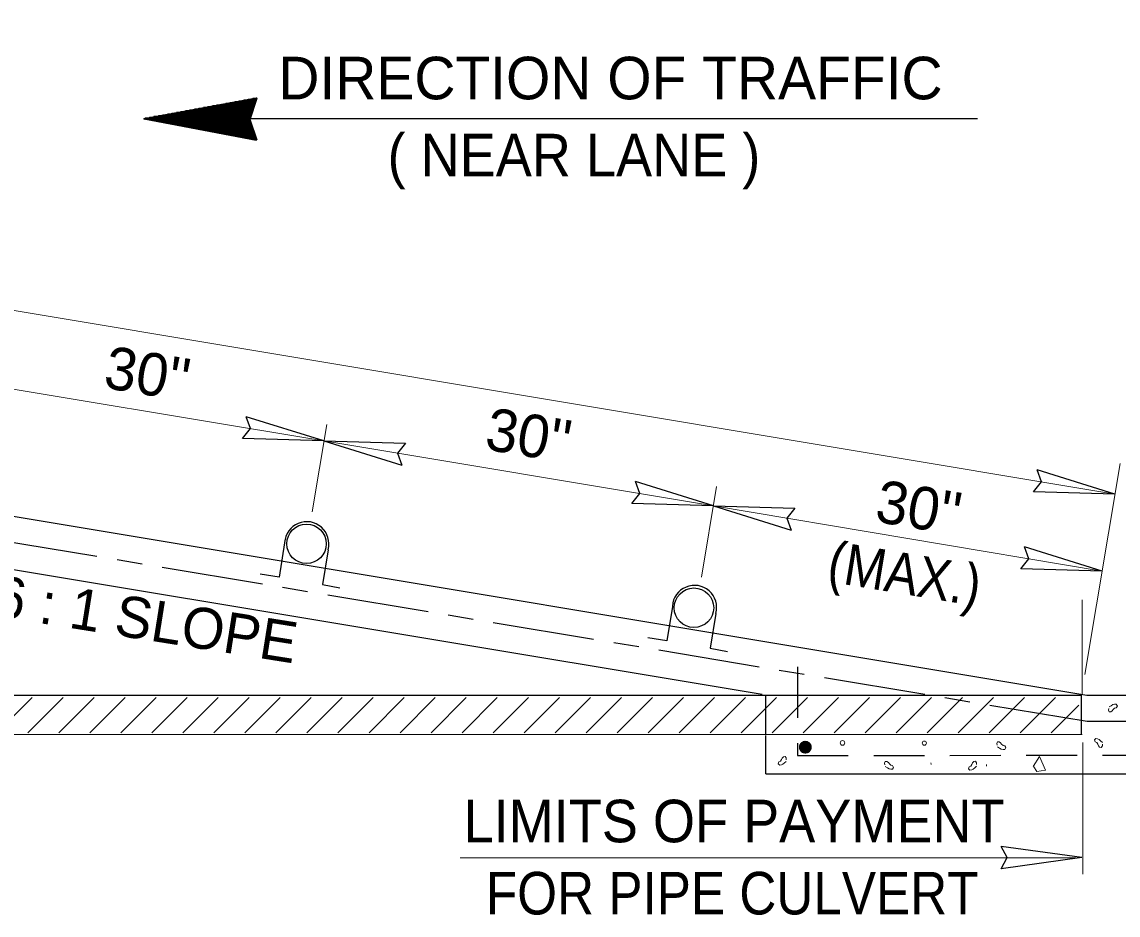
# Model space of a CAD drawing. Extents: x -1291 to -38, y -357 to 186.
# Drawn here: x -1180.62 to -1148.29, y -325.82 to -299.48 of the extents above; entities that cross this region are included whole.
import ezdxf

# ---------------------------------------------------------------- set-up
doc = ezdxf.new("R2010")
doc.units = 0
doc.header["$LTSCALE"] = 0.5
for name, pattern in [('LONG_DASH_SHORT_DASH', [9.9, 6, -1.2, 1.5, -1.2]), ('LONG_DASHED', [7.5, 6, -1.5]), ('MEDIUM_DASHED', [4.5, 3, -1.5])]:
    doc.linetypes.add(name, pattern=pattern)
doc.layers.add('1', color=7, linetype='Continuous', lineweight=25)
doc.layers.add('15', color=7, linetype='Continuous', lineweight=13)

msp = doc.modelspace()

# ---------------------------------------------------------------- hatches: boundary and pattern name
at = {"layer": '1'}
msp.add_hatch(color=256, dxfattribs=at).paths.add_polyline_path([(-1157.347, -320.8706, 1), (-1157.6935, -320.8706, 1)])

# ---------------------------------------------------------------- linework, layer by layer
at = {"layer": '1', "lineweight": 13}
for p, q in [((-1231.945, -299.4792), (-1148.3865, -313.4067)), ((-1172.0643, -313.9251), (-1171.6356, -311.3524)), ((-1149.2741, -318.7287), (-1148.2356, -312.502)), ((-1160.5828, -315.8523), (-1160.1371, -313.1808)), ((-1160.2323, -313.7514), (-1148.7655, -315.6796)), ((-1149.3506, -319.325), (-1149.3506, -316.5292)), ((-1181.3646, -320.4441), (-1180.3241, -319.4029)), ((-1180.4499, -320.4441), (-1179.4092, -319.4029)), ((-1179.5354, -320.4441), (-1178.4942, -319.4029)), ((-1178.6202, -320.4441), (-1177.5797, -319.4029)), ((-1177.7055, -320.4441), (-1176.6649, -319.4029)), ((-1176.7903, -320.4441), (-1175.7504, -319.4029)), ((-1175.8763, -320.4441), (-1174.8354, -319.4029)), ((-1174.9616, -320.4441), (-1173.9203, -319.4029)), ((-1174.0464, -320.4441), (-1173.006, -319.4029)), ((-1173.1321, -320.4441), (-1172.0915, -319.4029)), ((-1172.2169, -320.4441), (-1171.1763, -319.4029)), ((-1171.3031, -320.4441), (-1170.262, -319.4029)), ((-1170.3879, -320.4441), (-1169.3467, -319.4029)), ((-1169.4731, -320.4441), (-1168.432, -319.4029)), ((-1168.558, -320.4441), (-1167.5183, -319.4029)), ((-1167.6441, -320.4441), (-1166.6031, -319.4029)), ((-1166.7287, -320.4441), (-1165.6882, -319.4029)), ((-1165.8137, -320.4441), (-1164.7737, -319.4029)), ((-1164.8995, -320.4441), (-1163.8585, -319.4029)), ((-1163.9846, -320.4441), (-1162.944, -319.4029)), ((-1163.0697, -320.4441), (-1162.0288, -319.4029)), ((-1162.1556, -320.4441), (-1161.1145, -319.4029)), ((-1161.2403, -320.4441), (-1160.1998, -319.4029)), ((-1160.3258, -320.4441), (-1159.2851, -319.4029)), ((-1159.4105, -320.4441), (-1158.3698, -319.4029)), ((-1158.496, -320.4441), (-1157.4552, -319.4029)), ((-1157.5818, -320.4441), (-1156.5405, -319.4029)), ((-1156.6672, -320.4441), (-1155.6262, -319.4029)), ((-1155.7522, -320.4441), (-1154.7113, -319.4029)), ((-1154.8373, -320.4441), (-1153.7965, -319.4029)), ((-1153.9227, -320.4441), (-1152.8815, -319.4029)), ((-1153.0077, -320.4441), (-1151.9674, -319.4029)), ((-1152.0932, -320.4441), (-1151.0525, -319.4029)), ((-1151.1782, -320.4441), (-1150.1376, -319.4029)), ((-1150.2637, -320.4441), (-1149.4533, -319.6344)), ((-1245.4131, -320.4967), (-1149.3589, -320.4967)), ((-1149.3368, -324.6123), (-1149.3368, -320.7282)), ((-1167.7016, -324.1295), (-1149.5367, -324.1295))]:
    msp.add_line(p, q, dxfattribs=at)
at = {"layer": '1'}
for p, q in [((-1171.7163, -311.837), (-1174.0096, -311.1238)), ((-1171.7163, -311.837), (-1174.1171, -311.7688)), ((-1171.7163, -311.837), (-1169.3157, -311.9055)), ((-1171.7163, -311.837), (-1169.4241, -312.5507)), ((-1148.3865, -313.4067), (-1150.6803, -312.6933)), ((-1160.2323, -313.7514), (-1162.5245, -313.0375)), ((-1148.3865, -313.4067), (-1150.7868, -313.3387)), ((-1160.2323, -313.7514), (-1162.6322, -313.6826)), ((-1160.2323, -313.7514), (-1157.8319, -313.8212)), ((-1160.2323, -313.7514), (-1157.9394, -314.4655)), ((-1181.1742, -314.0052), (-1149.2141, -319.332)), ((-1148.7655, -315.6796), (-1151.0591, -314.9662)), ((-1181.9514, -315.4498), (-1158.7883, -319.311)), ((-1148.7655, -315.6796), (-1151.1663, -315.6105)), ((-1245.4131, -319.332), (-1149.3625, -319.332)), ((-1158.6856, -320.4967), (-1158.6856, -319.332)), ((-1149.3714, -320.4967), (-1149.3714, -319.332)), ((-1149.2141, -319.332), (-1141.9292, -319.332)), ((-1158.6856, -321.6612), (-1158.6856, -320.5229)), ((-1158.6856, -321.6612), (-1142.7239, -321.6612)), ((-1149.3679, -324.1291), (-1151.747, -323.8017)), ((-1149.3679, -324.1291), (-1151.747, -324.4552))]:
    msp.add_line(p, q, dxfattribs=at)
at = {"layer": '1', "linetype": 'LONG_DASH_SHORT_DASH'}
for p, q in [((-1181.3707, -314.7476), (-1149.2087, -320.108)), ((-1149.2087, -320.108), (-1141.2849, -320.108))]:
    msp.add_line(p, q, dxfattribs=at)
at = {"layer": '1', "lineweight": 13}
for points in [[(-1194.734, -307.9996), (-1183.2001, -309.9227), (-1171.7163, -311.837), (-1160.2323, -313.7514)], [(-1148.5586, -319.6761), (-1148.4977, -319.6461), (-1148.4476, -319.6162), (-1148.3969, -319.6053), (-1148.3465, -319.6053), (-1148.3167, -319.6561), (-1148.3465, -319.7061), (-1148.3969, -319.7169), (-1148.4372, -319.7573), (-1148.4678, -319.7973), (-1148.5084, -319.8276), (-1148.5586, -319.8276), (-1148.5786, -319.7769), (-1148.5687, -319.7269)], [(-1148.7562, -320.7283), (-1148.8088, -320.6853), (-1148.8516, -320.6445), (-1148.8984, -320.6237), (-1148.9478, -320.6128), (-1148.9877, -320.6556), (-1148.9699, -320.7121), (-1148.9224, -320.7327), (-1148.8919, -320.7806), (-1148.8712, -320.8271), (-1148.838, -320.8654), (-1148.7888, -320.8759), (-1148.7588, -320.8317), (-1148.7573, -320.7806)], [(-1151.8502, -320.865), (-1151.7895, -320.8952), (-1151.7389, -320.9254), (-1151.6887, -320.935), (-1151.6381, -320.935), (-1151.6081, -320.8848), (-1151.6381, -320.8339), (-1151.6887, -320.8244), (-1151.7296, -320.7837), (-1151.7595, -320.7432), (-1151.8, -320.7135), (-1151.8502, -320.7135), (-1151.871, -320.7635), (-1151.8603, -320.8137)], [(-1158.0847, -321.2905), (-1158.1372, -321.3332), (-1158.1798, -321.3738), (-1158.2263, -321.3951), (-1158.2753, -321.4059), (-1158.3159, -321.3632), (-1158.2977, -321.3072), (-1158.251, -321.2863), (-1158.2199, -321.2387), (-1158.1992, -321.1918), (-1158.1662, -321.154), (-1158.1176, -321.1432), (-1158.0863, -321.188), (-1158.0847, -321.239)], [(-1155.1607, -321.4447), (-1155.1004, -321.4753), (-1155.0494, -321.5057), (-1154.9994, -321.5155), (-1154.949, -321.5155), (-1154.9189, -321.4655), (-1154.949, -321.4151), (-1154.9994, -321.4044), (-1155.0396, -321.3647), (-1155.0704, -321.3238), (-1155.1104, -321.2937), (-1155.1607, -321.2937), (-1155.1808, -321.344), (-1155.1712, -321.3947)], [(-1153.8193, -321.3288), (-1153.808, -321.3761), (-1153.8057, -321.3776)], [(-1152.4711, -321.4342), (-1152.5236, -321.477), (-1152.5659, -321.5177), (-1152.613, -321.5391), (-1152.6625, -321.5499), (-1152.7029, -321.507), (-1152.6843, -321.4513), (-1152.6373, -321.4303), (-1152.6063, -321.3818), (-1152.5854, -321.3355), (-1152.5528, -321.2975), (-1152.504, -321.2863), (-1152.4733, -321.3315), (-1152.4719, -321.3826)], [(-1150.7974, -321.4431), (-1150.6158, -321.1451), (-1150.4322, -321.5482), (-1150.6927, -321.5862), (-1150.7748, -321.4491)], [(-1152.1762, -321.3843), (-1152.1779, -321.4334), (-1152.1789, -321.4351)]]:
    msp.add_lwpolyline(points, dxfattribs=at)
at = {"layer": '1'}
for points in [[(-1174.1171, -311.7688), (-1173.8817, -311.4733), (-1174.0096, -311.1238)], [(-1169.3157, -311.9055), (-1169.5519, -312.2016), (-1169.4241, -312.5507)], [(-1150.7868, -313.3387), (-1150.5516, -313.0422), (-1150.6803, -312.6933)], [(-1162.6322, -313.6826), (-1162.3967, -313.387), (-1162.5245, -313.0375)], [(-1157.8319, -313.8212), (-1158.0679, -314.1163), (-1157.9394, -314.4655)], [(-1172.8764, -314.8399), (-1173.0418, -315.8584), (-1173.5963, -315.7673)], [(-1171.5938, -315.0468), (-1171.7594, -316.0736), (-1171.2462, -316.173)], [(-1151.1663, -315.6105), (-1150.9302, -315.315), (-1151.0591, -314.9662)], [(-1161.4412, -316.7172), (-1161.6067, -317.7357), (-1162.1612, -317.6447)], [(-1160.1586, -316.9241), (-1160.3242, -317.951), (-1159.811, -318.0503)], [(-1151.747, -324.4552), (-1151.5628, -324.1248), (-1151.747, -323.8017)]]:
    msp.add_lwpolyline(points, dxfattribs=at)
at = {"layer": '1', "linetype": 'MEDIUM_DASHED'}
msp.add_lwpolyline([(-1157.7526, -318.5011), (-1157.7526, -321.118), (-1140.9495, -321.0967)], dxfattribs=at)
at = {"layer": '1'}
for centre in [(-1172.2295, -314.8716), (-1160.8034, -316.7574)]:
    msp.add_circle(centre, 0.5821, dxfattribs=at)
at = {"layer": '1', "linetype": 'LONG_DASHED', "lineweight": 13}
msp.add_circle((-1157.5202, -320.8706), 0.1733, dxfattribs=at)
at = {"layer": '1', "lineweight": 13}
for centre, radius in [((-1156.4236, -320.7452), 0.0668), ((-1154.0103, -320.7507), 0.0623)]:
    msp.add_circle(centre, radius, dxfattribs=at)
at = {"layer": '1'}
for centre in [(-1172.224, -314.8735), (-1160.7889, -316.7509)]:
    msp.add_arc(centre, 0.6537, 344.62749, 176.32111, dxfattribs=at)
at = {"layer": '15', "lineweight": 35}
for p, q in [((-1174.9512, -301.9578), (-1174.9512, -302.7273)), ((-1174.9263, -301.9532), (-1174.9263, -302.7323)), ((-1174.9018, -301.9489), (-1174.9018, -302.7367)), ((-1174.8776, -301.9445), (-1174.8776, -302.7415)), ((-1173.7766, -301.9443), (-1174.8745, -301.9443)), ((-1174.8537, -301.9398), (-1174.8537, -302.7461)), ((-1174.8293, -301.9351), (-1174.8293, -302.7507)), ((-1174.8052, -301.9306), (-1174.8052, -302.7551)), ((-1174.7812, -301.9273), (-1174.7812, -302.7598)), ((-1174.7566, -301.9226), (-1174.7566, -302.764)), ((-1173.7692, -301.9199), (-1174.7428, -301.9199)), ((-1174.7322, -301.9181), (-1174.7322, -302.769)), ((-1174.7084, -301.9139), (-1174.7084, -302.7736)), ((-1174.6841, -301.9091), (-1174.6841, -302.778)), ((-1174.6599, -301.9045), (-1174.6599, -302.7834)), ((-1174.6353, -301.9002), (-1174.6353, -302.7872)), ((-1174.6116, -301.8955), (-1174.6116, -302.7924)), ((-1173.7616, -301.8953), (-1174.6099, -301.8953)), ((-1174.5872, -301.8909), (-1174.5872, -302.7965)), ((-1174.5623, -301.8866), (-1174.5623, -302.8015)), ((-1174.5382, -301.8824), (-1174.5382, -302.8055)), ((-1174.5141, -301.8779), (-1174.5141, -302.8105)), ((-1174.4898, -301.8735), (-1174.4898, -302.8151)), ((-1173.7537, -301.8707), (-1174.4784, -301.8707)), ((-1174.4655, -301.8689), (-1174.4655, -302.8199)), ((-1174.4407, -301.8651), (-1174.4407, -302.8238)), ((-1174.4173, -301.8597), (-1174.4173, -302.829)), ((-1174.3927, -301.8552), (-1174.3927, -302.8332)), ((-1174.3688, -301.8517), (-1174.3688, -302.838)), ((-1173.7456, -301.8465), (-1174.3454, -301.8465)), ((-1174.3446, -301.8465), (-1174.3446, -302.8427)), ((-1174.3202, -301.842), (-1174.3202, -302.847)), ((-1174.2962, -301.8383), (-1174.2962, -302.852)), ((-1174.2721, -301.8337), (-1174.2721, -302.8565)), ((-1174.2477, -301.8291), (-1174.2477, -302.8609)), ((-1174.223, -301.8245), (-1174.223, -302.8654)), ((-1173.737, -301.822), (-1174.2132, -301.822)), ((-1174.1983, -301.8199), (-1174.1983, -302.8701)), ((-1174.174, -301.8157), (-1174.174, -302.8748)), ((-1174.1502, -301.8109), (-1174.1502, -302.8794)), ((-1174.1258, -301.8066), (-1174.1258, -302.8836)), ((-1174.1017, -301.8023), (-1174.1017, -302.8886)), ((-1173.7291, -301.7987), (-1174.0804, -301.7987)), ((-1174.0774, -301.7976), (-1174.0774, -302.8938)), ((-1174.0531, -301.7937), (-1174.0531, -302.8977)), ((-1174.0287, -301.7891), (-1174.0287, -302.9022)), ((-1174.0048, -301.7852), (-1174.0048, -302.9076)), ((-1173.9806, -301.7805), (-1173.9806, -302.9122)), ((-1173.9564, -301.7755), (-1173.9564, -302.9163)), ((-1173.7212, -301.7742), (-1173.9482, -301.7742)), ((-1173.9319, -301.7714), (-1173.9319, -302.9209)), ((-1173.9081, -301.7668), (-1173.9081, -302.3382)), ((-1173.8837, -301.7626), (-1173.8837, -302.2647)), ((-1173.8597, -301.7581), (-1173.8597, -302.1918)), ((-1173.8353, -301.7534), (-1173.8353, -302.1185)), ((-1173.7128, -301.7497), (-1173.816, -301.7497)), ((-1173.8106, -301.7487), (-1173.8106, -302.0452)), ((-1173.7866, -301.7449), (-1173.7866, -301.9718)), ((-1173.762, -301.7401), (-1173.762, -301.8978)), ((-1173.7381, -301.7355), (-1173.7381, -301.8247)), ((-1173.7137, -301.7311), (-1173.7137, -301.7512)), ((-1173.8894, -302.2832), (-1176.7293, -302.2832)), ((-1176.7213, -302.2823), (-1176.7213, -302.3921)), ((-1176.6973, -302.2777), (-1176.6973, -302.3965)), ((-1176.6727, -302.2729), (-1176.6727, -302.4011)), ((-1176.6485, -302.2691), (-1176.6485, -302.4058)), ((-1176.6242, -302.2646), (-1176.6242, -302.4098)), ((-1176.6002, -302.26), (-1176.6002, -302.4148)), ((-1173.8817, -302.2592), (-1176.5971, -302.2592)), ((-1176.576, -302.2554), (-1176.576, -302.4193)), ((-1176.5517, -302.2504), (-1176.5517, -302.424)), ((-1176.5274, -302.2468), (-1176.5274, -302.4282)), ((-1176.5033, -302.2423), (-1176.5033, -302.4331)), ((-1176.4793, -302.2373), (-1176.4793, -302.4377)), ((-1173.8735, -302.235), (-1176.4646, -302.235)), ((-1176.4549, -302.2331), (-1176.4549, -302.4425)), ((-1176.4303, -302.2291), (-1176.4303, -302.4465)), ((-1176.406, -302.2246), (-1176.406, -302.4521)), ((-1176.382, -302.2196), (-1176.382, -302.4563)), ((-1176.3573, -302.2153), (-1176.3573, -302.4608)), ((-1176.3331, -302.2108), (-1176.3331, -302.4652)), ((-1173.8654, -302.2103), (-1176.3321, -302.2103)), ((-1176.3088, -302.2067), (-1176.3088, -302.4698)), ((-1176.2853, -302.2018), (-1176.2853, -302.4743)), ((-1176.2606, -302.1979), (-1176.2606, -302.479)), ((-1176.2363, -302.1929), (-1176.2363, -302.4836)), ((-1176.212, -302.1885), (-1176.212, -302.4878)), ((-1173.8579, -302.1866), (-1176.1999, -302.1866)), ((-1176.1878, -302.1846), (-1176.1878, -302.4923)), ((-1176.1638, -302.1802), (-1176.1638, -302.4977)), ((-1176.1395, -302.1752), (-1176.1395, -302.5026)), ((-1176.1149, -302.171), (-1176.1149, -302.506)), ((-1176.0909, -302.1666), (-1176.0909, -302.5117)), ((-1173.8493, -302.1621), (-1176.0674, -302.1621)), ((-1176.0663, -302.1621), (-1176.0663, -302.5163)), ((-1176.042, -302.1572), (-1176.042, -302.5206)), ((-1176.0177, -302.1532), (-1176.0177, -302.525)), ((-1175.9937, -302.1492), (-1175.9937, -302.5298)), ((-1175.9692, -302.1445), (-1175.9692, -302.5343)), ((-1175.9452, -302.14), (-1175.9452, -302.539)), ((-1173.8414, -302.1381), (-1175.9349, -302.1381)), ((-1175.9207, -302.1356), (-1175.9207, -302.5434)), ((-1175.8966, -302.1314), (-1175.8966, -302.5479)), ((-1175.8723, -302.1268), (-1175.8723, -302.5525)), ((-1175.8482, -302.1223), (-1175.8482, -302.5576)), ((-1175.8242, -302.1181), (-1175.8242, -302.5621)), ((-1173.8332, -302.1135), (-1175.8022, -302.1135)), ((-1175.7996, -302.1132), (-1175.7996, -302.5661)), ((-1175.7759, -302.1091), (-1175.7759, -302.5711)), ((-1175.7516, -302.1046), (-1175.7516, -302.5761)), ((-1175.7271, -302.0997), (-1175.7271, -302.58)), ((-1175.703, -302.0958), (-1175.703, -302.5848)), ((-1175.6782, -302.0908), (-1175.6782, -302.5898)), ((-1173.8256, -302.0896), (-1175.6702, -302.0896)), ((-1175.6536, -302.0862), (-1175.6536, -302.5944)), ((-1175.6298, -302.082), (-1175.6298, -302.5988)), ((-1175.6053, -302.0779), (-1175.6053, -302.6033)), ((-1175.5815, -302.0732), (-1175.5815, -302.6079)), ((-1175.5569, -302.0693), (-1175.5569, -302.6128)), ((-1173.8178, -302.0652), (-1175.5375, -302.0652)), ((-1175.5329, -302.0652), (-1175.5329, -302.6175)), ((-1175.5085, -302.0604), (-1175.5085, -302.6217)), ((-1175.4842, -302.0557), (-1175.4842, -302.6265)), ((-1175.46, -302.0512), (-1175.46, -302.6311)), ((-1175.436, -302.0468), (-1175.436, -302.6358)), ((-1175.4117, -302.0422), (-1175.4117, -302.64)), ((-1173.8096, -302.0412), (-1175.4053, -302.0412)), ((-1175.3874, -302.0379), (-1175.3874, -302.6448)), ((-1175.3631, -302.0337), (-1175.3631, -302.6492)), ((-1175.3389, -302.0287), (-1175.3389, -302.654)), ((-1175.3143, -302.0241), (-1175.3143, -302.6586)), ((-1175.2904, -302.0202), (-1175.2904, -302.663)), ((-1173.8014, -302.017), (-1175.2722, -302.017)), ((-1175.2658, -302.016), (-1175.2658, -302.6675)), ((-1175.2416, -302.011), (-1175.2416, -302.6726)), ((-1175.2174, -302.007), (-1175.2174, -302.6775)), ((-1175.1935, -302.0024), (-1175.1935, -302.6815)), ((-1175.1689, -301.9978), (-1175.1689, -302.6865)), ((-1175.1445, -301.993), (-1175.1445, -302.6912)), ((-1173.7932, -301.9925), (-1175.1402, -301.9925)), ((-1175.1208, -301.9887), (-1175.1208, -302.6958)), ((-1175.0962, -301.9849), (-1175.0962, -302.6997)), ((-1175.0722, -301.9801), (-1175.0722, -302.7046)), ((-1175.0474, -301.9758), (-1175.0474, -302.7092)), ((-1175.0239, -301.9716), (-1175.0239, -302.714)), ((-1173.7852, -301.9681), (-1175.0079, -301.9681)), ((-1174.9995, -301.967), (-1174.9995, -302.7186)), ((-1174.9752, -301.9625), (-1174.9752, -302.7233)), ((-1177.0127, -302.3356), (-1177.0127, -302.3365)), ((-1173.9057, -302.3317), (-1176.9942, -302.3317)), ((-1176.9884, -302.3313), (-1176.9884, -302.3408)), ((-1176.9641, -302.3264), (-1176.9641, -302.3454)), ((-1176.9392, -302.3221), (-1176.9392, -302.35)), ((-1176.9161, -302.3179), (-1176.9161, -302.3548)), ((-1173.9133, -302.3562), (-1176.9079, -302.3562)), ((-1176.891, -302.3131), (-1176.891, -302.3592)), ((-1176.8669, -302.3083), (-1176.8669, -302.3643)), ((-1173.8975, -302.3077), (-1176.8623, -302.3077)), ((-1176.8426, -302.3043), (-1176.8426, -302.3682)), ((-1176.8185, -302.2998), (-1176.8185, -302.3729)), ((-1176.7942, -302.295), (-1176.7942, -302.3783)), ((-1173.9049, -302.38), (-1176.78, -302.38)), ((-1176.7698, -302.2912), (-1176.7698, -302.3819)), ((-1176.7456, -302.2858), (-1176.7456, -302.3865)), ((-1173.8967, -302.4043), (-1176.6515, -302.4043)), ((-1173.8882, -302.429), (-1176.5237, -302.429)), ((-1173.8796, -302.4532), (-1176.3957, -302.4532)), ((-1173.8714, -302.4771), (-1176.2678, -302.4771)), ((-1173.8627, -302.5014), (-1176.1402, -302.5014)), ((-1173.8546, -302.5254), (-1176.0122, -302.5254)), ((-1173.846, -302.5504), (-1175.8848, -302.5504)), ((-1173.8379, -302.5743), (-1175.7573, -302.5743)), ((-1173.8298, -302.5988), (-1175.629, -302.5988)), ((-1173.9081, -302.3726), (-1173.9081, -302.9256)), ((-1173.8837, -302.4425), (-1173.8837, -302.9301)), ((-1173.8597, -302.5125), (-1173.8597, -302.9347)), ((-1173.8353, -302.5825), (-1173.8353, -302.9391)), ((-1173.821, -302.6229), (-1175.5011, -302.6229)), ((-1173.8127, -302.6476), (-1175.3736, -302.6476)), ((-1173.8039, -302.6719), (-1175.2449, -302.6719)), ((-1173.796, -302.6962), (-1175.1174, -302.6962)), ((-1173.7872, -302.7201), (-1174.9897, -302.7201)), ((-1173.7789, -302.7444), (-1174.862, -302.7444)), ((-1173.7706, -302.7688), (-1174.7338, -302.7688)), ((-1173.762, -302.7926), (-1174.6061, -302.7926)), ((-1173.7537, -302.8172), (-1174.4784, -302.8172)), ((-1173.7456, -302.8411), (-1174.3507, -302.8411)), ((-1173.737, -302.8654), (-1174.223, -302.8654)), ((-1173.7291, -302.8897), (-1174.095, -302.8897)), ((-1173.7203, -302.9138), (-1173.9672, -302.9138)), ((-1173.8106, -302.6525), (-1173.8106, -302.9438)), ((-1173.7866, -302.7233), (-1173.7866, -302.9482)), ((-1173.762, -302.7933), (-1173.762, -302.9537)), ((-1173.7381, -302.863), (-1173.7381, -302.9573)), ((-1173.7121, -302.9382), (-1173.8393, -302.9382)), ((-1173.7137, -302.9337), (-1173.7137, -302.9617)), ((-1173.7039, -302.9628), (-1173.7114, -302.9628))]:
    msp.add_line(p, q, dxfattribs=at)
at = {"layer": '15', "lineweight": 25}
msp.add_line((-1152.4459, -302.3382), (-1176.8592, -302.3382), dxfattribs=at)
at = {"layer": '15', "lineweight": 35}
msp.add_lwpolyline([(-1173.7033, -302.9642), (-1177.0147, -302.3356), (-1173.7066, -301.7302), (-1173.9133, -302.3557)], close=True, dxfattribs=at)

# ---------------------------------------------------------------- texts
at = {"layer": '1'}
for s, height, rotation, p in [("30''", 1.256, 350.58, (-1178.2565, -310.2633)), ("30''", 1.256, 350.58, (-1167.0112, -312.0815)), ("30''", 1.256, 350.58, (-1155.5057, -314.2118)), ('6 : 1 SLOPE', 1.21, 350.972, (-1181.4957, -316.9904))]:
    msp.add_text(s, height=height, rotation=rotation, dxfattribs=at).set_placement(p)
at = {"layer": '1', "width": 0.9}
msp.add_text('(MAX.)', height=1.21, rotation=350.58, dxfattribs=at).set_placement((-1156.9172, -315.9764))
at = {"layer": '1'}
for s, width, p in [('LIMITS OF PAYMENT', 0.95, (-1167.5991, -323.6765)), ('FOR PIPE CULVERT', 0.9, (-1166.9408, -325.8048))]:
    msp.add_text(s, height=1.256, dxfattribs=dict(at, width=width)).set_placement(p)
at = {"layer": '15'}
msp.add_text('DIRECTION OF TRAFFIC', height=1.256, dxfattribs=at).set_placement((-1173.0642, -301.7626))
at = {"layer": '15', "width": 0.95}
msp.add_text('( NEAR LANE )', height=1.256, dxfattribs=at).set_placement((-1169.8402, -304.0352))

doc.saveas('drawing.dxf')
